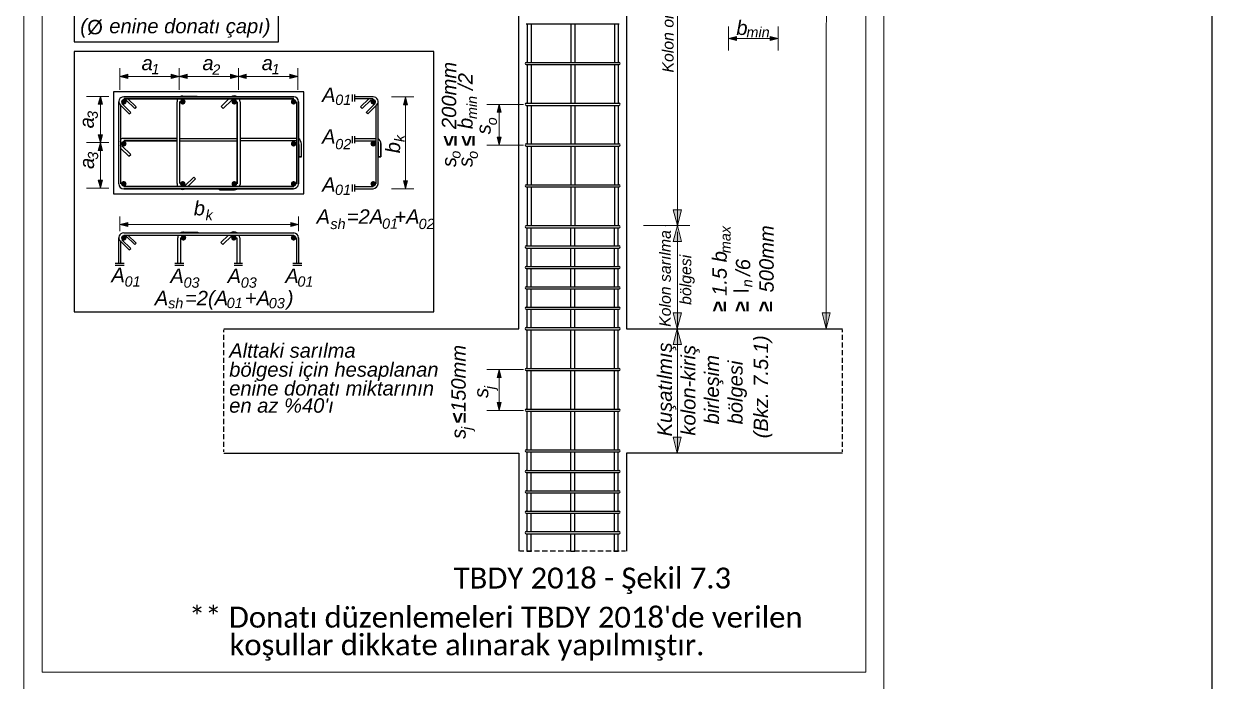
# Model space of a CAD drawing. Header units: millimetres. Extents: x 2232 to 85269, y -3593 to 5869.
# Drawn here: x 43314 to 43703.6, y -937.3 to -721.7 of the extents above; entities that cross this region are included whole.
import ezdxf

# ---------------------------------------------------------------- set-up
doc = ezdxf.new("R2010")
doc.units = ezdxf.units.MM
doc.layers.add('Standart', color=7, linetype='Continuous')
doc.styles.add('arial_1_0', font='arial.ttf', dxfattribs={"height": 0.2})
doc.styles.add('arialitalic_1_0', font='ariali.ttf', dxfattribs={"height": 0.2})
doc.styles.add('calibri_1_18', font='calibri.ttf', dxfattribs={"height": 0.2})
doc.styles.add('mistral_1_0', font='MISTRAL.TTF', dxfattribs={"height": 0.2})
doc.styles.add('symbolbold_1_0', font='', dxfattribs={"height": 0.2})
doc.styles.get('symbolbold_1_0').set_extended_font_data('Symbol', bold=True)

msp = doc.modelspace()

# ---------------------------------------------------------------- hatches: boundary and pattern name
at = {"layer": 'Standart', "linetype": 'Continuous', "lineweight": 5}
for points in [[(43545.08, -726.57), (43547.67, -725.9), (43547.67, -727.24)], [(43561.33, -726.57), (43558.74, -725.9), (43558.74, -727.24)], [(43345.51, -738.95), (43348.1, -738.28), (43348.1, -739.62)], [(43364.94, -738.95), (43362.35, -738.28), (43362.35, -739.62)], [(43364.94, -738.95), (43367.53, -738.28), (43367.53, -739.62)], [(43384.37, -738.95), (43381.79, -738.28), (43381.79, -739.62)], [(43384.37, -738.95), (43386.96, -738.28), (43386.96, -739.62)], [(43403.81, -738.95), (43401.22, -738.28), (43401.22, -739.62)], [(43339.12, -745.51), (43338.45, -748.1), (43339.79, -748.1)], [(43439.14, -745.71), (43438.47, -748.3), (43439.81, -748.3)], [(43469.89, -748.15), (43469.22, -750.74), (43470.56, -750.74)], [(43339.12, -760.67), (43338.45, -758.08), (43339.79, -758.08)], [(43469.89, -761.53), (43469.22, -758.94), (43470.56, -758.94)], [(43339.12, -760.67), (43338.45, -763.26), (43339.79, -763.26)], [(43339.12, -775.61), (43338.45, -773.02), (43339.79, -773.02)], [(43439.14, -775.8), (43438.47, -773.22), (43439.81, -773.22)], [(43528.27, -787.91), (43526.93, -782.73), (43529.61, -782.73)], [(43345.51, -787.49), (43348.1, -786.82), (43348.1, -788.16)], [(43404.11, -787.49), (43401.52, -786.82), (43401.52, -788.16)], [(43528.27, -787.91), (43526.93, -793.09), (43529.61, -793.09)], [(43528.24, -821.69), (43526.9, -816.51), (43529.58, -816.51)], [(43577.07, -821.69), (43575.73, -816.51), (43578.41, -816.51)], [(43528.24, -821.69), (43526.9, -826.87), (43529.58, -826.87)], [(43469.86, -835.12), (43469.19, -837.71), (43470.53, -837.71)], [(43469.86, -848.49), (43469.19, -845.9), (43470.53, -845.9)], [(43528.21, -862.49), (43526.87, -857.31), (43529.56, -857.31)]]:
    msp.add_hatch(color=1, dxfattribs=at).paths.add_polyline_path(points)
at = {"layer": 'Standart', "linetype": 'Continuous', "lineweight": -3}
h = msp.add_hatch(color=254, dxfattribs=at)
edge = h.paths.add_edge_path(flags=0)
edge.add_arc((43346.82, -747.3), 0.911, 0, 360)
h = msp.add_hatch(color=254, dxfattribs=at)
edge = h.paths.add_edge_path(flags=0)
edge.add_arc((43366.14, -747.3), 0.911, 0, 360)
h = msp.add_hatch(color=254, dxfattribs=at)
edge = h.paths.add_edge_path(flags=0)
edge.add_arc((43383.02, -747.3), 0.911, 0, 360)
h = msp.add_hatch(color=254, dxfattribs=at)
edge = h.paths.add_edge_path(flags=0)
edge.add_arc((43402.47, -747.3), 0.911, 0, 360)
h = msp.add_hatch(color=254, dxfattribs=at)
edge = h.paths.add_edge_path(flags=0)
edge.add_arc((43428.58, -747.3), 0.911, 0, 360)
h = msp.add_hatch(color=254, dxfattribs=at)
edge = h.paths.add_edge_path(flags=0)
edge.add_arc((43346.79, -761.06), 0.911, 0, 360)
h = msp.add_hatch(color=254, dxfattribs=at)
edge = h.paths.add_edge_path(flags=0)
edge.add_arc((43402.48, -761.06), 0.911, 0, 360)
h = msp.add_hatch(color=254, dxfattribs=at)
edge = h.paths.add_edge_path(flags=0)
edge.add_arc((43428.58, -761.06), 0.911, 0, 360)
h = msp.add_hatch(color=254, dxfattribs=at)
edge = h.paths.add_edge_path(flags=0)
edge.add_arc((43346.79, -774.19), 0.911, 0, 360)
h = msp.add_hatch(color=254, dxfattribs=at)
edge = h.paths.add_edge_path(flags=0)
edge.add_arc((43366.13, -774.2), 0.911, 0, 360)
h = msp.add_hatch(color=254, dxfattribs=at)
edge = h.paths.add_edge_path(flags=0)
edge.add_arc((43383.03, -774.2), 0.911, 0, 360)
h = msp.add_hatch(color=254, dxfattribs=at)
edge = h.paths.add_edge_path(flags=0)
edge.add_arc((43402.48, -774.2), 0.911, 0, 360)
h = msp.add_hatch(color=254, dxfattribs=at)
edge = h.paths.add_edge_path(flags=0)
edge.add_arc((43428.58, -774.2), 0.911, 0, 360)
h = msp.add_hatch(color=254, dxfattribs=at)
edge = h.paths.add_edge_path(flags=0)
edge.add_arc((43346.82, -791.9), 0.911, 0, 360)
h = msp.add_hatch(color=254, dxfattribs=at)
edge = h.paths.add_edge_path(flags=0)
edge.add_arc((43366.36, -791.89), 0.911, 0, 360)
h = msp.add_hatch(color=254, dxfattribs=at)
edge = h.paths.add_edge_path(flags=0)
edge.add_arc((43382.89, -791.9), 0.911, 0, 360)
h = msp.add_hatch(color=254, dxfattribs=at)
edge = h.paths.add_edge_path(flags=0)
edge.add_arc((43402.47, -791.9), 0.911, 0, 360)

# ---------------------------------------------------------------- linework, layer by layer
msp.add_line((43703.62, -3593.4), (43703.62, 906.6))
at = {"layer": 'Standart', "color": 250, "linetype": 'Continuous', "lineweight": 5}
for points in [[(43314.01, 82.35), (43314.01, -1762.07)], [(43596.01, -1762.07), (43596.01, 82.35)], [(43320.01, -523.81), (43320.01, -934.28)], [(43590.01, -523.81), (43590.01, -934.28)], [(43590.01, -934.28), (43320.01, -934.28)]]:
    msp.add_lwpolyline(points, dxfattribs=at)
at = {"layer": 'Standart', "color": 159, "linetype": 'Continuous', "lineweight": -3}
for points in [[(43511.63, -608), (43511.63, -821.69)], [(43476.26, -821.69), (43476.26, -621.07)], [(43379.58, -821.69), (43476.26, -821.69)], [(43511.63, -821.69), (43582.38, -821.69)], [(43379.58, -862.48), (43476.26, -862.48)], [(43476.26, -862.48), (43476.26, -894.64)], [(43582.38, -862.48), (43511.63, -862.48)], [(43511.63, -862.48), (43511.63, -894.64)]]:
    msp.add_lwpolyline(points, dxfattribs=at)
at = {"layer": 'Standart', "color": 1, "linetype": 'Continuous', "lineweight": 5}
for points in [[(43577.07, -821.69), (43577.13, -620.73)], [(43528.27, -787.91), (43528.27, -654.15)], [(43545.08, -722.64), (43545.08, -730.51)], [(43561.33, -722.64), (43561.33, -730.51)], [(43545.08, -726.57), (43547.67, -725.9)], [(43561.33, -726.57), (43545.08, -726.57)], [(43545.08, -726.57), (43547.67, -727.24)], [(43547.67, -725.9), (43547.67, -727.24)], [(43561.33, -726.57), (43558.74, -725.9)], [(43558.74, -725.9), (43558.74, -727.24)], [(43561.33, -726.57), (43558.74, -727.24)], [(43345.51, -736.27), (43345.51, -743.33)], [(43364.94, -736.27), (43364.94, -743.33)], [(43384.37, -736.27), (43384.37, -743.33)], [(43403.81, -736.27), (43403.81, -743.33)], [(43345.51, -738.95), (43348.1, -738.28)], [(43345.51, -738.95), (43364.94, -738.95)], [(43345.51, -738.95), (43348.1, -739.62)], [(43348.1, -738.28), (43348.1, -739.62)], [(43364.94, -738.95), (43362.35, -738.28)], [(43362.35, -738.28), (43362.35, -739.62)], [(43364.94, -738.95), (43362.35, -739.62)], [(43364.94, -738.95), (43367.53, -738.28)], [(43364.94, -738.95), (43384.18, -738.95)], [(43364.94, -738.95), (43367.53, -739.62)], [(43367.53, -738.28), (43367.53, -739.62)], [(43384.37, -738.95), (43381.79, -738.28)], [(43381.79, -738.28), (43381.79, -739.62)], [(43384.37, -738.95), (43381.79, -739.62)], [(43384.37, -738.95), (43386.96, -738.28)], [(43384.37, -738.95), (43403.58, -738.95)], [(43384.37, -738.95), (43386.96, -739.62)], [(43386.96, -738.28), (43386.96, -739.62)], [(43403.81, -738.95), (43401.22, -738.28)], [(43401.22, -738.28), (43401.22, -739.62)], [(43403.81, -738.95), (43401.22, -739.62)], [(43341.88, -745.51), (43334.57, -745.51)], [(43339.12, -745.51), (43338.45, -748.1)], [(43339.12, -745.51), (43339.12, -760.67)], [(43339.12, -745.51), (43339.79, -748.1)], [(43441.9, -745.71), (43434.59, -745.71)], [(43439.14, -745.71), (43438.47, -748.3)], [(43439.14, -745.71), (43439.14, -775.8)], [(43439.14, -745.71), (43439.81, -748.3)], [(43338.45, -748.1), (43339.79, -748.1)], [(43438.47, -748.3), (43439.81, -748.3)], [(43477.88, -748.15), (43465.76, -748.15)], [(43469.89, -748.15), (43469.22, -750.74)], [(43469.22, -750.74), (43470.56, -750.74)], [(43469.89, -761.53), (43469.89, -748.15)], [(43469.89, -748.15), (43470.56, -750.74)], [(43339.12, -760.67), (43338.45, -758.08)], [(43338.45, -758.08), (43339.79, -758.08)], [(43339.12, -760.67), (43339.79, -758.08)], [(43469.89, -761.53), (43469.22, -758.94)], [(43469.22, -758.94), (43470.56, -758.94)], [(43469.89, -761.53), (43470.56, -758.94)], [(43341.88, -760.67), (43334.57, -760.67)], [(43339.12, -760.67), (43338.45, -763.26)], [(43338.45, -763.26), (43339.79, -763.26)], [(43339.12, -760.67), (43339.79, -763.26)], [(43339.12, -760.87), (43339.12, -775.61)], [(43477.88, -761.53), (43465.76, -761.53)], [(43339.12, -775.61), (43338.45, -773.02)], [(43338.45, -773.02), (43339.79, -773.02)], [(43339.12, -775.61), (43339.79, -773.02)], [(43439.14, -775.8), (43438.47, -773.22)], [(43438.47, -773.22), (43439.81, -773.22)], [(43439.14, -775.8), (43439.81, -773.22)], [(43341.88, -775.61), (43334.57, -775.61)], [(43441.9, -775.8), (43434.59, -775.8)], [(43528.27, -787.91), (43526.93, -782.73)], [(43526.93, -782.73), (43529.61, -782.73)], [(43528.27, -787.91), (43529.61, -782.73)], [(43345.51, -784.95), (43345.51, -789.67)], [(43345.51, -787.49), (43348.1, -786.82)], [(43348.1, -786.82), (43348.1, -788.16)], [(43404.11, -787.49), (43401.52, -786.82)], [(43401.52, -786.82), (43401.52, -788.16)], [(43404.11, -784.95), (43404.11, -789.67)], [(43345.51, -787.49), (43404.11, -787.49)], [(43345.51, -787.49), (43348.1, -788.16)], [(43404.11, -787.49), (43401.52, -788.16)], [(43517.19, -787.91), (43532.37, -787.91)], [(43524.33, -787.91), (43532.37, -787.91)], [(43524.39, -787.91), (43532.37, -787.91)], [(43528.27, -787.91), (43526.93, -793.09)], [(43528.27, -787.91), (43529.61, -793.09)], [(43528.27, -789.92), (43528.27, -822.03)], [(43526.93, -793.09), (43529.61, -793.09)], [(43528.24, -821.69), (43526.9, -816.51)], [(43526.9, -816.51), (43529.58, -816.51)], [(43528.24, -821.69), (43529.58, -816.51)], [(43577.07, -821.69), (43575.73, -816.51)], [(43575.73, -816.51), (43578.41, -816.51)], [(43577.07, -821.69), (43578.41, -816.51)], [(43528.24, -821.69), (43526.9, -826.87)], [(43528.24, -821.69), (43529.58, -826.87)], [(43528.27, -862.12), (43528.27, -822.03)], [(43577.07, -821.69), (43573.05, -821.69)], [(43526.9, -826.87), (43529.58, -826.87)], [(43477.88, -835.12), (43465.76, -835.12)], [(43469.86, -835.12), (43469.19, -837.71)], [(43469.86, -848.47), (43469.86, -835.12)], [(43469.86, -835.12), (43470.53, -837.71)], [(43469.19, -837.71), (43470.53, -837.71)], [(43477.88, -848.47), (43465.76, -848.47)], [(43469.86, -848.49), (43469.19, -845.9)], [(43469.19, -845.9), (43470.53, -845.9)], [(43469.86, -848.49), (43470.53, -845.9)], [(43528.21, -862.49), (43526.87, -857.31)], [(43526.87, -857.31), (43529.56, -857.31)], [(43528.21, -862.49), (43529.56, -857.31)]]:
    msp.add_lwpolyline(points, dxfattribs=at)
at = {"layer": 'Standart', "color": 254, "linetype": 'Continuous', "lineweight": -3}
for points in [[(43330.52, -708.79), (43330.52, -727.63)], [(43397.48, -727.63), (43397.48, -708.79)], [(43478.68, -721.71), (43509.2, -721.71)], [(43479.02, -721.71), (43479.02, -734.42)], [(43480.31, -721.71), (43480.31, -734.42)], [(43493.37, -721.71), (43493.37, -734.42)], [(43494.66, -721.71), (43494.66, -734.42)], [(43507.64, -721.71), (43507.64, -734.42)], [(43508.87, -721.71), (43508.87, -734.42)], [(43330.52, -727.63), (43397.48, -727.63)], [(43448.39, -730.8), (43330.52, -730.8)], [(43330.52, -730.8), (43330.52, -816.21)], [(43448.39, -816.21), (43448.39, -730.8)], [(43478.68, -734.39), (43509.2, -734.39)], [(43478.68, -735.09), (43509.2, -735.09)], [(43479.02, -735.09), (43479.02, -747.76)], [(43480.31, -735.09), (43480.31, -747.76)], [(43493.37, -735.09), (43493.37, -747.76)], [(43494.66, -735.09), (43494.66, -747.76)], [(43507.64, -735.09), (43507.64, -747.76)], [(43508.87, -735.09), (43508.87, -747.76)], [(43405.87, -744), (43343.45, -744)], [(43343.45, -744), (43343.45, -777.51)], [(43405.87, -777.51), (43405.87, -744)], [(43345.18, -774.24), (43345.18, -747.27)], [(43349.09, -750.76), (43346.13, -747.89)], [(43346.77, -745.71), (43402.49, -745.71)], [(43402.49, -745.71), (43346.77, -745.71)], [(43346.77, -746.38), (43402.49, -746.38)], [(43402.49, -746.38), (43346.77, -746.38)], [(43350.4, -749.45), (43347.44, -746.63)], [(43350.87, -749), (43348.14, -746.38)], [(43364.27, -774.13), (43364.27, -747.27)], [(43364.27, -755.54), (43364.27, -747.27)], [(43365.22, -774.06), (43365.22, -747.25)], [(43366.14, -745.4), (43370.83, -745.4)], [(43370.83, -745.4), (43370.83, -745.68)], [(43378.74, -748.8), (43381.25, -746.38)], [(43379.38, -749.47), (43382.36, -746.65)], [(43383.93, -774.24), (43383.93, -747.27)], [(43383.93, -747.27), (43383.93, -774.24)], [(43384.93, -747.27), (43384.93, -774.37)], [(43403.39, -747.27), (43403.39, -774.2)], [(43404.11, -774.24), (43404.11, -747.27)], [(43404.11, -747.27), (43404.11, -774.24)], [(43421.81, -747.22), (43421.81, -744.93)], [(43422.51, -747.22), (43422.51, -744.93)], [(43428.52, -745.71), (43422.51, -745.71)], [(43428.52, -746.38), (43422.51, -746.38)], [(43424.44, -749), (43427.15, -746.38)], [(43424.94, -749.45), (43427.87, -746.63)], [(43426.25, -750.76), (43429.24, -747.89)], [(43430.19, -774.24), (43430.19, -747.27)], [(43478.68, -747.76), (43509.2, -747.76)], [(43348.58, -751.21), (43345.68, -748.39)], [(43345.87, -774.24), (43345.87, -748.58)], [(43348.58, -751.21), (43349.09, -750.76)], [(43350.87, -749), (43350.4, -749.45)], [(43378.74, -748.8), (43379.38, -749.47)], [(43424.44, -749), (43424.94, -749.45)], [(43426.76, -751.21), (43426.25, -750.76)], [(43426.76, -751.21), (43429.69, -748.39)], [(43429.49, -774.24), (43429.49, -748.58)], [(43478.68, -748.46), (43509.2, -748.46)], [(43479.02, -748.46), (43479.02, -761.14)], [(43480.31, -748.46), (43480.31, -761.14)], [(43493.37, -748.46), (43493.37, -761.14)], [(43494.66, -748.46), (43494.66, -761.14)], [(43507.64, -748.46), (43507.64, -761.14)], [(43508.87, -748.46), (43508.87, -761.14)], [(43364.27, -759.3), (43346.77, -759.3)], [(43346.77, -759.3), (43364.27, -759.3)], [(43365.22, -759.3), (43383.93, -759.3)], [(43403.39, -759.3), (43384.93, -759.3)], [(43421.81, -760.87), (43421.81, -758.58)], [(43422.51, -760.87), (43422.51, -758.58)], [(43422.51, -759.36), (43429.49, -759.36)], [(43348.5, -765.11), (43345.87, -762.57)], [(43349.09, -764.53), (43346.13, -761.71)], [(43364.27, -760.15), (43346.77, -760.15)], [(43346.77, -760.15), (43364.27, -760.15)], [(43365.22, -760.15), (43383.93, -760.15)], [(43403.39, -760.15), (43384.93, -760.15)], [(43404.2, -765.31), (43404.2, -761.26)], [(43404.2, -761.26), (43404.2, -765.31)], [(43405.01, -765.31), (43405.01, -761.11)], [(43422.51, -760.14), (43429.49, -760.14)], [(43430.3, -765.31), (43430.3, -761.15)], [(43431.08, -765.31), (43431.08, -761.02)], [(43431.08, -761.02), (43431.08, -765.31)], [(43478.68, -761.11), (43509.2, -761.11)], [(43478.68, -761.81), (43509.2, -761.81)], [(43479.02, -761.81), (43479.02, -774.48)], [(43480.31, -761.81), (43480.31, -774.48)], [(43493.37, -761.81), (43493.37, -774.48)], [(43494.66, -761.81), (43494.66, -774.48)], [(43507.64, -761.81), (43507.64, -774.48)], [(43508.87, -761.81), (43508.87, -774.48)], [(43348.5, -765.11), (43349.09, -764.53)], [(43404.2, -765.31), (43405.01, -765.31)], [(43405.01, -765.31), (43404.2, -765.31)], [(43430.3, -765.31), (43431.08, -765.31)], [(43431.08, -765.31), (43430.3, -765.31)], [(43346.77, -775.11), (43402.49, -775.11)], [(43402.49, -775.11), (43346.77, -775.11)], [(43369.72, -772), (43366.79, -774.82)], [(43370.36, -772.57), (43367.76, -775.11)], [(43370.36, -772.57), (43369.72, -772)], [(43421.81, -776.67), (43421.81, -774.38)], [(43422.51, -776.67), (43422.51, -774.38)], [(43422.51, -775.11), (43428.52, -775.11)], [(43478.68, -774.48), (43509.2, -774.48)], [(43478.68, -775.18), (43509.2, -775.18)], [(43479.02, -775.18), (43479.02, -787.91)], [(43480.31, -775.18), (43480.31, -787.91)], [(43493.37, -775.18), (43493.37, -787.91)], [(43494.66, -775.18), (43494.66, -787.91)], [(43507.64, -775.18), (43507.64, -787.91)], [(43508.87, -775.18), (43508.87, -787.91)], [(43343.45, -777.51), (43405.87, -777.51)], [(43346.77, -775.8), (43402.44, -775.8)], [(43402.44, -775.8), (43346.77, -775.8)], [(43378.2, -776.11), (43378.2, -775.83)], [(43378.2, -775.83), (43378.2, -776.11)], [(43378.2, -776.11), (43383.04, -776.11)], [(43422.51, -775.8), (43428.52, -775.8)], [(43346.77, -790.31), (43402.49, -790.31)], [(43366.37, -790.03), (43371.06, -790.03)], [(43371.06, -790.03), (43371.06, -790.28)], [(43478.68, -787.91), (43509.2, -787.91)], [(43478.68, -788.61), (43509.2, -788.61)], [(43479.02, -794.55), (43479.02, -788.61)], [(43480.31, -794.55), (43480.31, -788.61)], [(43493.37, -794.55), (43493.37, -788.61)], [(43494.66, -794.55), (43494.66, -788.61)], [(43507.64, -794.55), (43507.64, -788.61)], [(43508.87, -794.55), (43508.87, -788.61)], [(43524.31, -787.91), (43524.33, -787.91)], [(43524.33, -787.91), (43524.39, -787.91)], [(43345.18, -800.17), (43345.18, -791.9)], [(43348.58, -795.84), (43345.68, -793.02)], [(43345.87, -800.17), (43345.87, -793.22)], [(43349.09, -795.37), (43346.13, -792.55)], [(43346.77, -790.98), (43402.49, -790.98)], [(43350.4, -794.08), (43347.44, -791.26)], [(43350.87, -793.61), (43348.14, -790.98)], [(43350.87, -793.61), (43350.4, -794.08)], [(43364.5, -800.17), (43364.5, -791.9)], [(43365.45, -800.17), (43365.45, -791.9)], [(43378.62, -793.41), (43381.14, -790.98)], [(43378.62, -793.41), (43379.27, -794.08)], [(43379.27, -794.08), (43382.25, -791.26)], [(43383.82, -791.9), (43383.82, -800.17)], [(43384.82, -791.9), (43384.82, -800.17)], [(43403.39, -791.9), (43403.39, -800.17)], [(43404.11, -791.9), (43404.11, -800.17)], [(43478.68, -794.55), (43509.2, -794.55)], [(43348.58, -795.84), (43349.09, -795.37)], [(43478.68, -795.25), (43509.2, -795.25)], [(43479.02, -801.26), (43479.02, -795.25)], [(43480.31, -801.26), (43480.31, -795.25)], [(43493.37, -801.26), (43493.37, -795.25)], [(43494.66, -801.26), (43494.66, -795.25)], [(43507.64, -801.26), (43507.64, -795.25)], [(43508.87, -801.26), (43508.87, -795.25)], [(43344, -800.17), (43346.88, -800.17)], [(43344, -800.84), (43346.88, -800.84)], [(43363.58, -800.17), (43366.45, -800.17)], [(43363.58, -800.84), (43366.45, -800.84)], [(43382.95, -800.17), (43385.77, -800.17)], [(43382.95, -800.84), (43385.77, -800.84)], [(43402.24, -800.17), (43405.12, -800.17)], [(43402.24, -800.84), (43405.12, -800.84)], [(43478.68, -801.26), (43509.2, -801.26)], [(43478.68, -801.95), (43509.2, -801.95)], [(43479.02, -807.93), (43479.02, -801.95)], [(43480.31, -807.93), (43480.31, -801.95)], [(43493.37, -807.93), (43493.37, -801.95)], [(43494.66, -807.93), (43494.66, -801.95)], [(43507.64, -807.93), (43507.64, -801.95)], [(43508.87, -807.93), (43508.87, -801.95)], [(43478.68, -807.93), (43509.2, -807.93)], [(43478.68, -808.63), (43509.2, -808.63)], [(43479.02, -814.63), (43479.02, -808.63)], [(43480.31, -814.63), (43480.31, -808.63)], [(43493.37, -814.63), (43493.37, -808.63)], [(43494.66, -814.63), (43494.66, -808.63)], [(43507.64, -814.63), (43507.64, -808.63)], [(43508.87, -814.63), (43508.87, -808.63)], [(43330.52, -816.21), (43448.39, -816.21)], [(43478.68, -814.63), (43509.2, -814.63)], [(43478.68, -815.33), (43509.2, -815.33)], [(43479.02, -821.33), (43479.02, -815.33)], [(43480.31, -821.33), (43480.31, -815.33)], [(43493.37, -821.33), (43493.37, -815.33)], [(43494.66, -821.33), (43494.66, -815.33)], [(43507.64, -821.33), (43507.64, -815.33)], [(43508.87, -821.33), (43508.87, -815.33)], [(43379.58, -822.86), (43379.58, -822.03)], [(43478.68, -821.33), (43509.2, -821.33)], [(43478.68, -822.03), (43509.2, -822.03)], [(43479.02, -834.7), (43479.02, -822.03)], [(43480.31, -834.7), (43480.31, -822.03)], [(43493.37, -834.7), (43493.37, -822.03)], [(43494.66, -834.7), (43494.66, -822.03)], [(43507.64, -834.7), (43507.64, -822.03)], [(43508.87, -834.7), (43508.87, -822.03)], [(43582.38, -822.86), (43582.38, -822.03)], [(43379.58, -825.35), (43379.58, -823.7)], [(43582.38, -825.35), (43582.38, -823.7)], [(43379.58, -827.86), (43379.58, -826.22)], [(43379.58, -830.4), (43379.58, -828.7)], [(43582.38, -827.86), (43582.38, -826.22)], [(43582.38, -830.4), (43582.38, -828.7)], [(43379.58, -832.89), (43379.58, -831.21)], [(43379.58, -835.4), (43379.58, -833.7)], [(43582.38, -832.89), (43582.38, -831.21)], [(43582.38, -835.4), (43582.38, -833.7)], [(43379.58, -837.89), (43379.58, -836.24)], [(43478.68, -834.7), (43509.2, -834.7)], [(43478.68, -835.4), (43509.2, -835.4)], [(43479.02, -848.08), (43479.02, -835.4)], [(43480.31, -848.08), (43480.31, -835.4)], [(43493.37, -848.08), (43493.37, -835.4)], [(43494.66, -848.08), (43494.66, -835.4)], [(43507.64, -848.08), (43507.64, -835.4)], [(43508.87, -848.08), (43508.87, -835.4)], [(43582.38, -837.89), (43582.38, -836.24)], [(43379.58, -840.4), (43379.58, -838.75)], [(43379.58, -842.94), (43379.58, -841.24)], [(43582.38, -840.4), (43582.38, -838.75)], [(43582.38, -842.94), (43582.38, -841.24)], [(43379.58, -845.42), (43379.58, -843.75)], [(43582.38, -845.42), (43582.38, -843.75)], [(43379.58, -847.94), (43379.58, -846.23)], [(43379.58, -850.42), (43379.58, -848.77)], [(43478.68, -848.08), (43509.2, -848.08)], [(43478.68, -848.77), (43509.2, -848.77)], [(43479.02, -861.42), (43479.02, -848.77)], [(43480.31, -861.42), (43480.31, -848.77)], [(43493.37, -861.42), (43493.37, -848.77)], [(43494.66, -861.42), (43494.66, -848.77)], [(43507.64, -861.42), (43507.64, -848.77)], [(43508.87, -861.42), (43508.87, -848.77)], [(43582.38, -847.94), (43582.38, -846.23)], [(43582.38, -850.42), (43582.38, -848.77)], [(43379.58, -852.96), (43379.58, -851.29)], [(43582.38, -852.96), (43582.38, -851.29)], [(43379.58, -855.47), (43379.58, -853.77)], [(43379.58, -857.96), (43379.58, -856.31)], [(43582.38, -855.47), (43582.38, -853.77)], [(43582.38, -857.96), (43582.38, -856.31)], [(43379.58, -860.47), (43379.58, -858.82)], [(43582.38, -860.47), (43582.38, -858.82)], [(43379.58, -862.12), (43379.58, -861.31)], [(43478.68, -861.42), (43509.2, -861.42)], [(43478.68, -862.12), (43509.2, -862.12)], [(43479.02, -868.15), (43479.02, -862.12)], [(43480.31, -868.15), (43480.31, -862.12)], [(43493.37, -868.15), (43493.37, -862.12)], [(43494.66, -868.15), (43494.66, -862.12)], [(43507.64, -868.15), (43507.64, -862.12)], [(43508.87, -868.15), (43508.87, -862.12)], [(43582.38, -862.12), (43582.38, -861.31)], [(43478.68, -868.15), (43509.2, -868.15)], [(43478.68, -868.85), (43509.2, -868.85)], [(43479.02, -874.85), (43479.02, -868.85)], [(43480.31, -874.85), (43480.31, -868.85)], [(43493.37, -874.85), (43493.37, -868.85)], [(43494.66, -874.85), (43494.66, -868.85)], [(43507.64, -874.85), (43507.64, -868.85)], [(43508.87, -874.85), (43508.87, -868.85)], [(43478.68, -874.85), (43509.2, -874.85)], [(43478.68, -875.55), (43509.2, -875.55)], [(43479.02, -881.49), (43479.02, -875.55)], [(43480.31, -881.49), (43480.31, -875.55)], [(43493.37, -881.49), (43493.37, -875.55)], [(43494.66, -881.49), (43494.66, -875.55)], [(43507.64, -881.49), (43507.64, -875.55)], [(43508.87, -881.49), (43508.87, -875.55)], [(43478.68, -881.49), (43509.2, -881.49)], [(43478.68, -882.19), (43509.2, -882.19)], [(43479.02, -888.22), (43479.02, -882.19)], [(43480.31, -888.22), (43480.31, -882.19)], [(43493.37, -888.22), (43493.37, -882.19)], [(43494.66, -888.22), (43494.66, -882.19)], [(43507.64, -888.22), (43507.64, -882.19)], [(43508.87, -888.22), (43508.87, -882.19)], [(43478.68, -888.22), (43509.2, -888.22)], [(43478.68, -888.92), (43509.2, -888.92)], [(43479.02, -894.64), (43479.02, -888.92)], [(43480.31, -894.64), (43480.31, -888.92)], [(43493.37, -894.64), (43493.37, -888.92)], [(43494.66, -894.64), (43494.66, -888.92)], [(43507.64, -894.64), (43507.64, -888.92)], [(43508.87, -894.64), (43508.87, -888.92)], [(43477.93, -894.64), (43476.62, -894.64)], [(43480.56, -894.64), (43478.77, -894.64)], [(43479.02, -894.64), (43480.31, -894.64)], [(43483.12, -894.64), (43481.39, -894.64)], [(43485.75, -894.64), (43483.99, -894.64)], [(43488.32, -894.64), (43486.61, -894.64)], [(43490.94, -894.64), (43489.18, -894.64)], [(43493.51, -894.64), (43491.81, -894.64)], [(43493.37, -894.64), (43494.66, -894.64)], [(43496.14, -894.64), (43494.38, -894.64)], [(43498.7, -894.64), (43497, -894.64)], [(43501.33, -894.64), (43499.63, -894.64)], [(43503.9, -894.64), (43502.19, -894.64)], [(43506.52, -894.64), (43504.82, -894.64)], [(43509.15, -894.64), (43507.39, -894.64)], [(43507.58, -894.64), (43508.87, -894.64)], [(43511.27, -894.64), (43510.01, -894.64)]]:
    msp.add_lwpolyline(points, dxfattribs=at)
for centre, radius, start, end in [((43478.74, -734.74), 0.354, 99.8531, 260.1469), ((43509.14, -734.74), 0.354, 279.8531, 80.1469), ((43346.72, -747.25), 1.54, 88.1558, 227.6253), ((43366.05, -747.24), 1.78, 149.8903, 180.9594), ((43366.13, -747.25), 1.85, 89.4289, 121.9867), ((43383.01, -747.34), 1.96, 56.2239, 123.7761), ((43382.96, -747.31), 1.98, 0.2933, 28.1057), ((43402.51, -747.31), 1.61, 1.5321, 90.4781), ((43428.64, -747.25), 1.55, 312.6142, 94.6445), ((43478.74, -748.11), 0.354, 99.8531, 260.1469), ((43509.14, -748.11), 0.354, 279.8531, 80.1469), ((43346.8, -761.1), 1.8, 91.0411, 120.94), ((43402.69, -761.16), 2.32, 1.2107, 51.7607), ((43429.12, -761.03), 1.96, 0.1841, 57.0706), ((43346.79, -761.06), 1.76, 156.3036, 203.6964), ((43428.76, -760.99), 1.55, 354.2446, 23.0495), ((43478.74, -761.46), 0.354, 99.8531, 260.1469), ((43509.14, -761.46), 0.354, 279.8531, 80.1469), ((43346.79, -774.19), 1.62, 181.8885, 269.1256), ((43366.17, -774.19), 1.91, 178.2967, 208.8704), ((43383.1, -774.23), 1.84, 331.3372, 355.5617), ((43402.32, -773.99), 1.82, 273.8885, 352.1616), ((43428.39, -773.99), 1.82, 273.8885, 352.1616), ((43478.74, -774.83), 0.354, 99.8531, 260.1469), ((43509.14, -774.83), 0.354, 279.8531, 80.1469), ((43366.13, -774.18), 1.88, 239.7622, 300.2378), ((43383.03, -774.2), 1.92, 270.2246, 302.9389), ((43346.72, -791.85), 1.54, 88.1558, 227.6253), ((43366.35, -791.88), 1.85, 89.4289, 121.9867), ((43382.89, -791.94), 1.96, 56.2239, 123.7761), ((43402.51, -791.92), 1.61, 1.5321, 90.4781), ((43478.74, -788.26), 0.354, 99.8531, 260.1469), ((43509.14, -788.26), 0.354, 279.8531, 80.1469), ((43366.27, -791.87), 1.78, 149.8903, 180.9594), ((43382.84, -791.91), 1.98, 0.2933, 28.1057), ((43478.74, -794.9), 0.354, 99.8531, 260.1469), ((43509.14, -794.9), 0.354, 279.8531, 80.1469), ((43478.74, -801.6), 0.354, 99.8531, 260.1469), ((43509.14, -801.6), 0.354, 279.8531, 80.1469), ((43478.74, -808.28), 0.354, 99.8531, 260.1469), ((43509.14, -808.28), 0.354, 279.8531, 80.1469), ((43478.74, -814.98), 0.354, 99.8531, 260.1469), ((43509.14, -814.98), 0.354, 279.8531, 80.1469), ((43478.74, -821.68), 0.354, 99.8531, 260.1469), ((43509.14, -821.68), 0.354, 279.8531, 80.1469), ((43478.74, -835.05), 0.354, 99.8531, 260.1469), ((43509.14, -835.05), 0.354, 279.8531, 80.1469), ((43478.74, -848.42), 0.354, 99.8531, 260.1469), ((43509.14, -848.42), 0.354, 279.8531, 80.1469), ((43478.74, -861.77), 0.354, 99.8531, 260.1469), ((43509.14, -861.77), 0.354, 279.8531, 80.1469), ((43478.74, -868.5), 0.354, 99.8531, 260.1469), ((43509.14, -868.5), 0.354, 279.8531, 80.1469), ((43478.74, -875.2), 0.354, 99.8531, 260.1469), ((43509.14, -875.2), 0.354, 279.8531, 80.1469), ((43478.74, -881.84), 0.354, 99.8531, 260.1469), ((43509.14, -881.84), 0.354, 279.8531, 80.1469), ((43478.74, -888.57), 0.354, 99.8531, 260.1469), ((43509.14, -888.57), 0.354, 279.8531, 80.1469)]:
    msp.add_arc(centre, radius, start, end, dxfattribs=at)

# ---------------------------------------------------------------- texts
at = {"layer": 'Standart', "color": 254, "linetype": 'Continuous', "lineweight": 5}
for s, height, style, p in [('Kolon orta bölgesi', 3.7125, 'arialitalic_1_0', (43527.02, -737.71)), ('s     200mm', 4.725, 'arialitalic_1_0', (43455.77, -768.7)), ('s     b     /2', 4.725, 'arialitalic_1_0', (43461.16, -768.7)), ('min', 3.375, 'arialitalic_1_0', (43462.64, -752.96)), ('s', 4.72, 'arialitalic_1_0', (43467.07, -757.97)), ('o', 3.37, 'arialitalic_1_0', (43469.1, -755.01)), ('£', 4.72, 'symbolbold_1_0', (43455.95, -761.84)), ('£', 4.72, 'symbolbold_1_0', (43461.84, -761.84)), ('o', 3.37, 'arialitalic_1_0', (43457.18, -765.94)), ('o', 3.37, 'arialitalic_1_0', (43462.86, -766.02)), ('Kolon sarılma', 3.7125, 'arialitalic_1_0', (43526.12, -821.09)), ('     bölgesi', 3.7125, 'arialitalic_1_0', (43532.84, -821.09)), ('(Bkz. 7.5.1)', 4.725, 'arialitalic_1_0', (43558.01, -857.61)), ('s   150mm', 4.725, 'arialitalic_1_0', (43458.88, -857.82)), ('Kuşatılmış', 4.725, 'arialitalic_1_0', (43526.48, -857.02)), ('kolon-kiriş', 4.725, 'arialitalic_1_0', (43534.2, -856.74)), ('  birleşim', 4.725, 'arialitalic_1_0', (43541.92, -856.74)), ('  bölgesi', 4.725, 'arialitalic_1_0', (43549.65, -856.74)), ('s', 4.72, 'arialitalic_1_0', (43466.3, -844.42)), ('j', 3.37, 'arialitalic_1_0', (43468.44, -841.55)), ('£', 4.72, 'symbolbold_1_0', (43458.92, -852.65)), ('j', 3.37, 'arialitalic_1_0', (43460.89, -854.91))]:
    msp.add_text(s, height=height, rotation=90, dxfattribs=dict(at, style=style)).set_placement(p)
at = {"layer": 'Standart', "color": 254, "linetype": 'Continuous', "lineweight": 5, "style": 'arialitalic_1_0'}
for s, height, p in [('(    enine donatı çapı)', 4.725, (43332.52, -724.82)), ('b', 4.72, (43547.61, -725.39)), ('min', 3.375, (43550.93, -726.18)), ('A', 4.72, (43411.81, -761)), ('A', 4.72, (43411.81, -776.8)), ('Alttaki sarılma', 4.725, (43381.36, -831.21)), ('bölgesi için hesaplanan', 4.725, (43381.36, -837.44)), ('enine donatı miktarının', 4.725, (43381.36, -843.6)), ("en az %40'ı", 4.725, (43381.36, -849.23))]:
    msp.add_text(s, height=height, dxfattribs=at).set_placement(p)
at = {"layer": 'Standart', "color": 254, "linetype": 'Continuous', "lineweight": -3}
for s, height, style, p in [('Ø', 4.72, 'arial_1_0', (43334.81, -725.17)), ('a', 4.72, 'arialitalic_1_0', (43352.63, -736.95)), ('1', 3.37, 'arialitalic_1_0', (43355.88, -738.24)), ('a', 4.72, 'arialitalic_1_0', (43372.57, -736.94)), ('2', 3.37, 'arialitalic_1_0', (43375.84, -738.4)), ('a', 4.72, 'arialitalic_1_0', (43392, -736.94)), ('1', 3.37, 'arialitalic_1_0', (43395.3, -738.24)), ('A', 4.72, 'arialitalic_1_0', (43411.81, -747.35)), ('01', 3.375, 'arialitalic_1_0', (43416.12, -748.32)), ('02', 3.375, 'arialitalic_1_0', (43416.12, -762.85)), ('01', 3.375, 'arialitalic_1_0', (43416.04, -777.83)), ('b', 4.72, 'arialitalic_1_0', (43369.75, -784.53)), ('k', 3.37, 'arialitalic_1_0', (43373.62, -786.12)), ('A   =2A  +A', 4.725, 'arialitalic_1_0', (43410, -787.29)), ('sh', 3.375, 'arialitalic_1_0', (43414.53, -789.03)), ('01', 3.375, 'arialitalic_1_0', (43431.47, -788.94)), ('02', 3.375, 'arialitalic_1_0', (43443.45, -789.03)), ('A', 4.72, 'arialitalic_1_0', (43342.75, -806.44)), ('A', 4.72, 'arialitalic_1_0', (43362.07, -806.72)), ('A', 4.72, 'arialitalic_1_0', (43380.83, -806.73)), ('A', 4.72, 'arialitalic_1_0', (43399.75, -806.72)), ('01', 3.375, 'arialitalic_1_0', (43347.07, -807.89)), ('03', 3.375, 'arialitalic_1_0', (43366.39, -808.26)), ('03', 3.375, 'arialitalic_1_0', (43385.15, -808.26)), ('01', 3.375, 'arialitalic_1_0', (43403.71, -807.9)), ('A   =2(A   +A   )', 4.725, 'arialitalic_1_0', (43356.96, -814)), ('sh', 3.375, 'arialitalic_1_0', (43361.33, -815.02)), ('01', 3.375, 'arialitalic_1_0', (43380.53, -814.93)), ('03', 3.375, 'arialitalic_1_0', (43394.33, -815)), (' TBDY 2018 - Şekil 7.3', 6.8571, 'calibri_1_18', (43452.53, -906.88)), ("** Donatı düzenlemeleri TBDY 2018'de verilen ", 6.8571, 'calibri_1_18', (43368.17, -919.71)), ('koşullar dikkate alınarak yapılmıştır.', 6.8571, 'calibri_1_18', (43381.47, -928.77))]:
    msp.add_text(s, height=height, dxfattribs=dict(at, style=style)).set_placement(p)
for s, height, style, p in [('3', 3.37, 'arialitalic_1_0', (43338.29, -752.92)), ('a', 4.72, 'arialitalic_1_0', (43336.98, -756.01)), ('k', 3.37, 'arialitalic_1_0', (43438.92, -760.51)), ('b', 4.72, 'arialitalic_1_0', (43437.39, -764.18)), ('a', 4.72, 'arialitalic_1_0', (43337.06, -769.33)), ('3', 3.37, 'arialitalic_1_0', (43338.4, -766.3)), ('max', 3.375, 'arialitalic_1_0', (43545.72, -796.93)), ('500mm', 4.725, 'arialitalic_1_0', (43559.85, -809.81)), ('   1.5 b', 4.725, 'arialitalic_1_0', (43544.46, -816.44)), ('/6', 4.725, 'arialitalic_1_0', (43552.18, -804.37)), ('n', 3.37, 'arialitalic_1_0', (43552.85, -808.1)), ('l', 4.72, 'mistral_1_0', (43551.63, -809.99)), ('³', 4.72, 'symbolbold_1_0', (43544.24, -816.1)), ('³', 4.72, 'symbolbold_1_0', (43551.6, -816.1)), ('³', 4.72, 'symbolbold_1_0', (43559.35, -816.1))]:
    msp.add_text(s, height=height, rotation=90, dxfattribs=dict(at, style=style)).set_placement(p)

doc.saveas('drawing.dxf')
